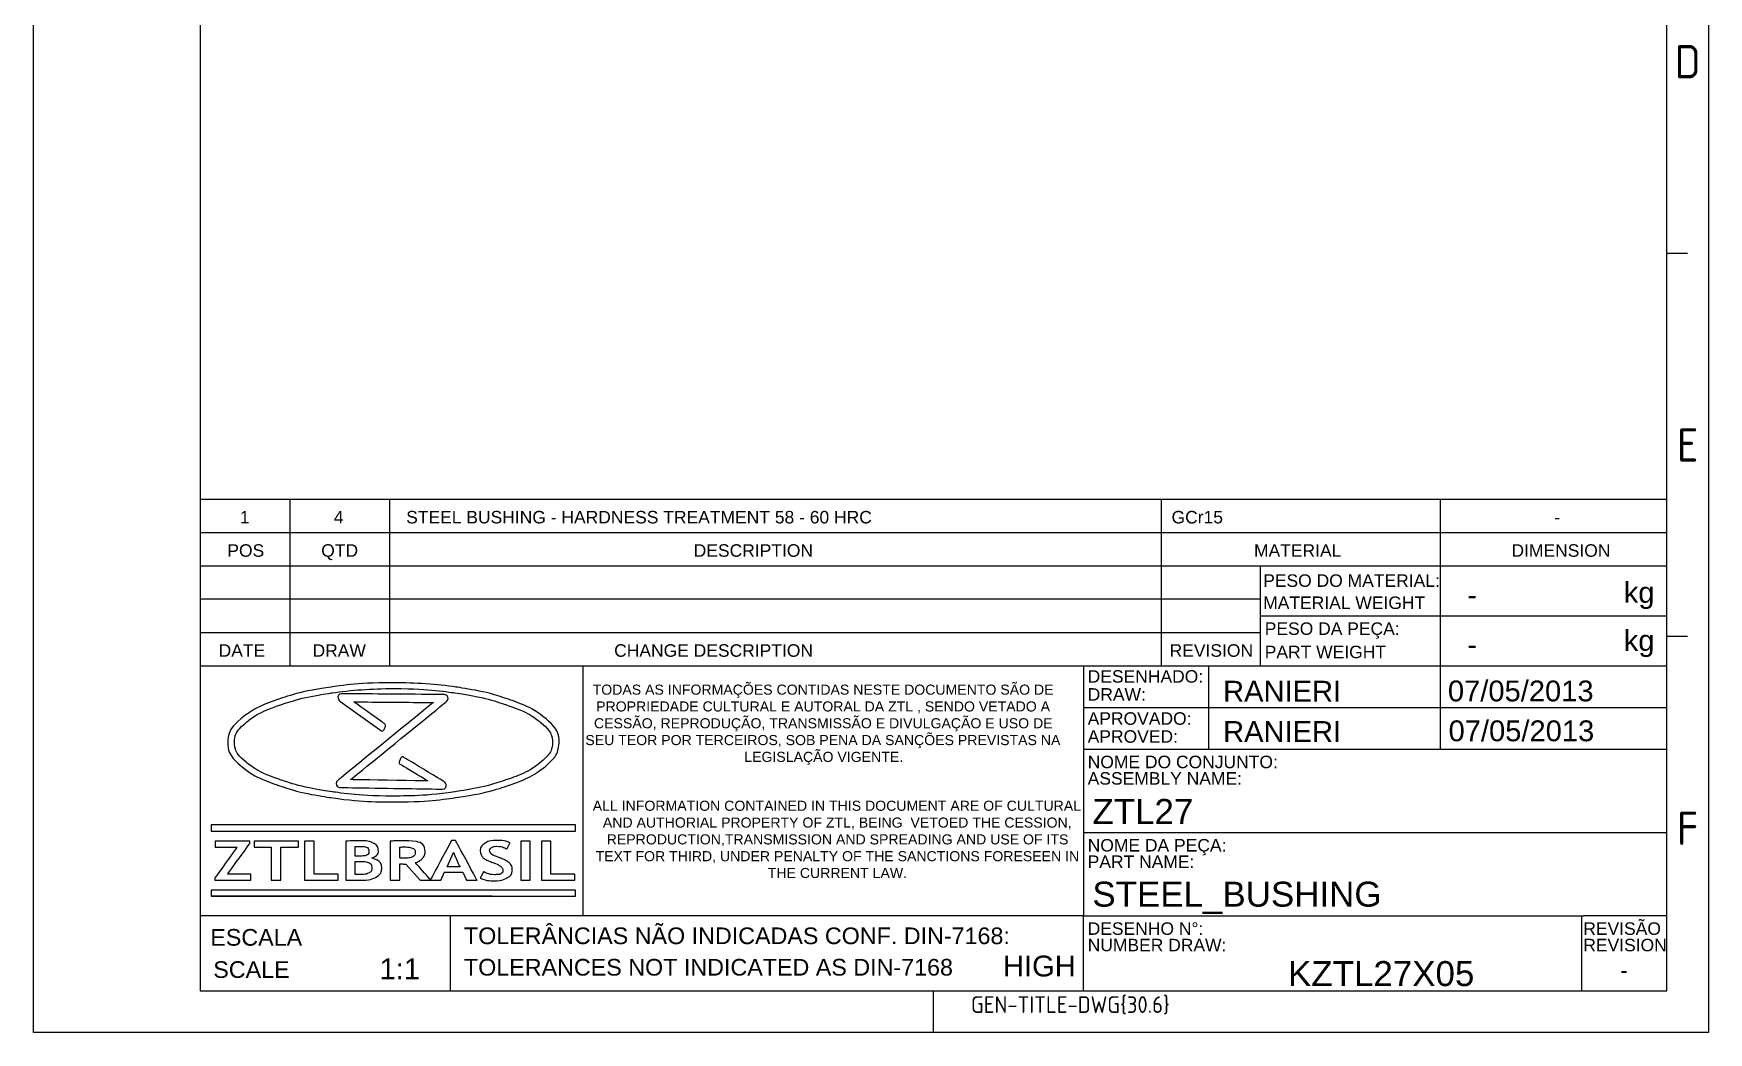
# Model space of a CAD drawing. Header units: millimetres. Extents: x 4268 to 4411, y 1224 to 1424.
# Drawn here: x 4268.1 to 4411.4, y 1223.7 to 1309.2 of the extents above; entities that cross this region are included whole.
import ezdxf
from ezdxf.enums import TextEntityAlignment as Align

# ---------------------------------------------------------------- set-up
doc = ezdxf.new("R2010")
doc.units = ezdxf.units.MM
doc.linetypes.add('ACAD_ISO02W100', pattern=[15, 12, -3])
doc.layers.add('AM_8', color=40, linetype='ACAD_ISO02W100', lineweight=35)
doc.layers.add('Camada 1', color=7, linetype='Continuous')
doc.styles.add('ACISOTS', font='isocp.shx', dxfattribs={"height": 1})
doc.styles.get("Standard").update_dxf_attribs({"font": 'arial.ttf'})

msp = doc.modelspace()

# ---------------------------------------------------------------- linework, layer by layer
at = {"color": 135, "lineweight": 25}
for p, q in [((4268.142, 1223.717), (4268.142, 1424.013)), ((4411.414, 1424.013), (4411.414, 1223.717)), ((4409.632, 1290.363), (4407.85, 1290.363)), ((4409.632, 1257.575), (4407.85, 1257.575)), ((4345.124, 1223.717), (4345.124, 1227.281)), ((4411.414, 1223.717), (4268.142, 1223.717))]:
    msp.add_line(p, q, dxfattribs=at)
for p, q in [((4282.398, 1420.449), (4282.398, 1227.281)), ((4407.85, 1227.281), (4407.85, 1420.449)), ((4282.398, 1269.336), (4407.85, 1269.336)), ((4282.398, 1269.336), (4373.1, 1269.336)), ((4290.098, 1257.931), (4290.098, 1269.336)), ((4298.632, 1257.931), (4298.632, 1269.336)), ((4364.621, 1257.931), (4364.621, 1269.336)), ((4388.449, 1269.336), (4388.449, 1255.08)), ((4282.398, 1266.485), (4407.85, 1266.485)), ((4282.398, 1266.485), (4373.1, 1266.485)), ((4282.398, 1263.633), (4407.85, 1263.633)), ((4282.398, 1263.633), (4282.398, 1227.281)), ((4282.398, 1263.633), (4373.1, 1263.633)), ((4290.098, 1255.08), (4290.098, 1263.633)), ((4298.632, 1255.08), (4298.632, 1263.633)), ((4364.621, 1255.08), (4364.621, 1263.633)), ((4373.1, 1255.08), (4373.1, 1263.633)), ((4388.449, 1263.633), (4388.449, 1259.357)), ((4407.85, 1227.281), (4407.85, 1263.633)), ((4373.1, 1260.782), (4282.398, 1260.782)), ((4373.1, 1259.357), (4407.85, 1259.357)), ((4282.398, 1257.931), (4373.1, 1257.931)), ((4282.398, 1255.08), (4357.954, 1255.08)), ((4315.139, 1255.08), (4315.139, 1233.696)), ((4357.954, 1255.08), (4357.954, 1241.537)), ((4357.954, 1255.08), (4407.85, 1255.08)), ((4368.646, 1255.08), (4368.646, 1247.952)), ((4388.449, 1255.08), (4388.449, 1247.952)), ((4357.954, 1251.516), (4407.85, 1251.516)), ((4357.954, 1247.952), (4407.85, 1247.952)), ((4357.954, 1241.537), (4357.954, 1233.696)), ((4357.954, 1240.824), (4407.85, 1240.824)), ((4357.954, 1233.696), (4282.398, 1233.696)), ((4303.782, 1233.696), (4303.782, 1227.281)), ((4357.954, 1227.281), (4357.954, 1233.696)), ((4357.954, 1233.696), (4400.722, 1233.696)), ((4400.547, 1233.696), (4400.547, 1227.281)), ((4407.85, 1233.696), (4400.722, 1233.696)), ((4282.398, 1227.281), (4407.85, 1227.281)), ((4282.398, 1227.281), (4407.85, 1227.281))]:
    msp.add_line(p, q)
at = {"layer": 'AM_8', "color": 0, "linetype": 'Continuous'}
msp.add_line((4283.342, 1235.364), (4307.366, 1235.364), dxfattribs=at)
at = {"layer": 'Camada 1'}
for points, knots in [([(4298.929, 1253.636), (4300.821, 1253.636), (4302.629, 1253.503), (4304.28, 1253.264), (4304.28, 1253.264), (4305.997, 1253.014), (4307.546, 1252.649), (4308.844, 1252.196), (4308.844, 1252.196), (4310.177, 1251.73), (4311.253, 1251.169), (4311.988, 1250.54), (4311.988, 1250.54), (4312.704, 1249.929), (4313.1, 1249.252), (4313.1, 1248.537), (4313.1, 1248.537), (4313.1, 1247.821), (4312.704, 1247.144), (4311.988, 1246.533), (4311.988, 1246.533), (4311.253, 1245.904), (4310.177, 1245.343), (4308.844, 1244.877), (4308.844, 1244.877), (4307.546, 1244.424), (4305.997, 1244.059), (4304.28, 1243.809), (4304.28, 1243.809), (4302.629, 1243.57), (4300.821, 1243.437), (4298.929, 1243.437), (4298.929, 1243.437), (4297.037, 1243.437), (4295.229, 1243.57), (4293.577, 1243.809), (4293.577, 1243.809), (4291.86, 1244.059), (4290.312, 1244.424), (4289.013, 1244.877), (4289.013, 1244.877), (4287.68, 1245.343), (4286.605, 1245.904), (4285.869, 1246.533), (4285.869, 1246.533), (4285.153, 1247.144), (4284.758, 1247.821), (4284.758, 1248.537), (4284.758, 1248.537), (4284.758, 1249.252), (4285.153, 1249.929), (4285.869, 1250.54), (4285.869, 1250.54), (4286.605, 1251.169), (4287.68, 1251.73), (4289.013, 1252.196), (4289.013, 1252.196), (4290.312, 1252.649), (4291.86, 1253.014), (4293.577, 1253.264), (4293.577, 1253.264), (4295.229, 1253.503), (4297.037, 1253.636), (4298.929, 1253.636)], [0, 0, 0, 0, 0.0588235, 0.0588235, 0.0588235, 0.0882353, 0.1176471, 0.1176471, 0.1176471, 0.1470588, 0.1764706, 0.1764706, 0.1764706, 0.2058824, 0.2352941, 0.2352941, 0.2352941, 0.2647059, 0.2941176, 0.2941176, 0.2941176, 0.3235294, 0.3529412, 0.3529412, 0.3529412, 0.3823529, 0.4117647, 0.4117647, 0.4117647, 0.4411765, 0.4705882, 0.4705882, 0.4705882, 0.5, 0.5294118, 0.5294118, 0.5294118, 0.5588235, 0.5882353, 0.5882353, 0.5882353, 0.6176471, 0.6470588, 0.6470588, 0.6470588, 0.6764706, 0.7058824, 0.7058824, 0.7058824, 0.7352941, 0.7647059, 0.7647059, 0.7647059, 0.7941176, 0.8235294, 0.8235294, 0.8235294, 0.8529412, 0.8823529, 0.8823529, 0.8823529, 0.9411765, 1, 1, 1, 1]), ([(4298.929, 1253.133), (4297.07, 1253.133), (4295.296, 1253.003), (4293.679, 1252.769), (4293.679, 1252.769), (4291.998, 1252.526), (4290.486, 1252.17), (4289.22, 1251.728), (4289.22, 1251.728), (4287.989, 1251.298), (4286.997, 1250.791), (4286.321, 1250.233), (4286.321, 1250.233), (4285.68, 1249.704), (4285.325, 1249.13), (4285.325, 1248.537), (4285.325, 1248.537), (4285.325, 1247.943), (4285.68, 1247.37), (4286.321, 1246.84), (4286.321, 1246.84), (4286.997, 1246.282), (4287.989, 1245.775), (4289.22, 1245.345), (4289.22, 1245.345), (4290.486, 1244.903), (4291.998, 1244.547), (4293.679, 1244.304), (4293.679, 1244.304), (4295.296, 1244.069), (4297.07, 1243.94), (4298.929, 1243.94), (4298.929, 1243.94), (4300.788, 1243.94), (4302.561, 1244.069), (4304.179, 1244.304), (4304.179, 1244.304), (4305.859, 1244.547), (4307.372, 1244.903), (4308.637, 1245.345), (4308.637, 1245.345), (4309.868, 1245.775), (4310.861, 1246.282), (4311.537, 1246.84), (4311.537, 1246.84), (4312.178, 1247.37), (4312.532, 1247.943), (4312.532, 1248.537), (4312.532, 1248.537), (4312.532, 1249.13), (4312.178, 1249.704), (4311.537, 1250.233), (4311.537, 1250.233), (4310.861, 1250.791), (4309.868, 1251.298), (4308.637, 1251.728), (4308.637, 1251.728), (4307.372, 1252.17), (4305.859, 1252.526), (4304.179, 1252.769), (4304.179, 1252.769), (4302.561, 1253.003), (4300.787, 1253.133), (4298.929, 1253.133)], [0, 0, 0, 0, 0.0588235, 0.0588235, 0.0588235, 0.0882353, 0.1176471, 0.1176471, 0.1176471, 0.1470588, 0.1764706, 0.1764706, 0.1764706, 0.2058824, 0.2352941, 0.2352941, 0.2352941, 0.2647059, 0.2941176, 0.2941176, 0.2941176, 0.3235294, 0.3529412, 0.3529412, 0.3529412, 0.3823529, 0.4117647, 0.4117647, 0.4117647, 0.4411765, 0.4705882, 0.4705882, 0.4705882, 0.5, 0.5294118, 0.5294118, 0.5294118, 0.5588235, 0.5882353, 0.5882353, 0.5882353, 0.6176471, 0.6470588, 0.6470588, 0.6470588, 0.6764706, 0.7058824, 0.7058824, 0.7058824, 0.7352941, 0.7647059, 0.7647059, 0.7647059, 0.7941176, 0.8235294, 0.8235294, 0.8235294, 0.8529412, 0.8823529, 0.8823529, 0.8823529, 0.9411765, 1, 1, 1, 1]), ([(4297.75, 1249.622), (4297.75, 1249.622), (4294.355, 1252.055), (4294.355, 1252.055), (4294.355, 1252.055), (4294.102, 1252.236), (4294.205, 1252.696), (4294.503, 1252.694), (4294.503, 1252.694), (4294.503, 1252.694), (4303.271, 1252.623), (4303.271, 1252.623), (4303.271, 1252.623), (4303.559, 1252.621), (4303.665, 1252.187), (4303.431, 1251.995), (4303.431, 1251.995), (4303.431, 1251.995), (4295.268, 1245.345), (4295.268, 1245.345), (4295.268, 1245.345), (4295.268, 1245.345), (4301.884, 1245.239), (4301.884, 1245.239), (4301.884, 1245.239), (4301.884, 1245.239), (4299.658, 1246.579), (4299.658, 1246.579), (4299.658, 1246.579), (4299.512, 1246.667), (4299.366, 1246.755), (4299.493, 1247.061), (4299.493, 1247.061), (4299.621, 1247.367), (4299.767, 1247.279), (4299.913, 1247.191), (4299.913, 1247.191), (4299.913, 1247.191), (4303.249, 1245.181), (4303.249, 1245.181), (4303.249, 1245.181), (4303.522, 1245.016), (4303.426, 1244.527), (4303.119, 1244.532), (4303.119, 1244.532), (4303.119, 1244.532), (4294.351, 1244.673), (4294.351, 1244.673), (4294.351, 1244.673), (4294.063, 1244.677), (4293.959, 1245.11), (4294.193, 1245.301), (4294.193, 1245.301), (4294.193, 1245.301), (4302.347, 1251.944), (4302.347, 1251.944), (4302.347, 1251.944), (4302.347, 1251.944), (4295.551, 1251.998), (4295.551, 1251.998), (4295.551, 1251.998), (4295.551, 1251.998), (4298.043, 1250.212), (4298.043, 1250.212), (4298.043, 1250.212), (4298.182, 1250.113), (4298.321, 1250.013), (4298.174, 1249.718), (4298.174, 1249.718), (4298.028, 1249.423), (4297.889, 1249.523), (4297.75, 1249.622)], [0, 0, 0, 0, 0.0526316, 0.0526316, 0.0526316, 0.0789474, 0.1052632, 0.1052632, 0.1052632, 0.1315789, 0.1578947, 0.1578947, 0.1578947, 0.1842105, 0.2105263, 0.2105263, 0.2105263, 0.2368421, 0.2631579, 0.2631579, 0.2631579, 0.2894737, 0.3157895, 0.3157895, 0.3157895, 0.3421053, 0.3684211, 0.3684211, 0.3684211, 0.3947368, 0.4210526, 0.4210526, 0.4210526, 0.4473684, 0.4736842, 0.4736842, 0.4736842, 0.5, 0.5263158, 0.5263158, 0.5263158, 0.5526316, 0.5789474, 0.5789474, 0.5789474, 0.6052632, 0.6315789, 0.6315789, 0.6315789, 0.6578947, 0.6842105, 0.6842105, 0.6842105, 0.7105263, 0.7368421, 0.7368421, 0.7368421, 0.7631579, 0.7894737, 0.7894737, 0.7894737, 0.8157895, 0.8421053, 0.8421053, 0.8421053, 0.8684211, 0.8947368, 0.8947368, 0.8947368, 0.9473684, 1, 1, 1, 1]), ([(4283.402, 1241.469), (4283.402, 1241.469), (4314.455, 1241.469), (4314.455, 1241.469), (4314.455, 1241.469), (4314.455, 1241.469), (4314.516, 1241.469), (4314.516, 1241.469), (4314.516, 1241.469), (4314.516, 1241.469), (4314.516, 1241.408), (4314.516, 1241.408), (4314.516, 1241.408), (4314.516, 1241.408), (4314.516, 1241.004), (4314.516, 1241.004), (4314.516, 1241.004), (4314.516, 1241.004), (4314.516, 1240.943), (4314.516, 1240.943), (4314.516, 1240.943), (4314.516, 1240.943), (4314.455, 1240.943), (4314.455, 1240.943), (4314.455, 1240.943), (4314.455, 1240.943), (4283.402, 1240.943), (4283.402, 1240.943), (4283.402, 1240.943), (4283.402, 1240.943), (4283.342, 1240.943), (4283.342, 1240.943), (4283.342, 1240.943), (4283.342, 1240.943), (4283.342, 1241.004), (4283.342, 1241.004), (4283.342, 1241.004), (4283.342, 1241.004), (4283.342, 1241.408), (4283.342, 1241.408), (4283.342, 1241.408), (4283.342, 1241.408), (4283.342, 1241.469), (4283.342, 1241.469), (4283.342, 1241.469), (4283.342, 1241.469), (4283.402, 1241.469), (4283.402, 1241.469)], [0, 0, 0, 0, 0.0769231, 0.0769231, 0.0769231, 0.1153846, 0.1538462, 0.1538462, 0.1538462, 0.1923077, 0.2307692, 0.2307692, 0.2307692, 0.2692308, 0.3076923, 0.3076923, 0.3076923, 0.3461538, 0.3846154, 0.3846154, 0.3846154, 0.4230769, 0.4615385, 0.4615385, 0.4615385, 0.5, 0.5384615, 0.5384615, 0.5384615, 0.5769231, 0.6153846, 0.6153846, 0.6153846, 0.6538462, 0.6923077, 0.6923077, 0.6923077, 0.7307692, 0.7692308, 0.7692308, 0.7692308, 0.8076923, 0.8461538, 0.8461538, 0.8461538, 0.9230769, 1, 1, 1, 1]), ([(4283.651, 1236.743), (4283.651, 1236.743), (4283.651, 1236.935), (4283.651, 1236.935), (4283.651, 1236.935), (4283.651, 1236.935), (4285.55, 1239.562), (4285.55, 1239.562), (4285.55, 1239.562), (4285.55, 1239.562), (4283.682, 1239.562), (4283.682, 1239.562), (4283.682, 1239.562), (4283.682, 1239.562), (4283.682, 1240.09), (4283.682, 1240.09), (4283.682, 1240.09), (4283.682, 1240.09), (4286.652, 1240.09), (4286.652, 1240.09), (4286.652, 1240.09), (4286.652, 1240.09), (4286.652, 1239.898), (4286.652, 1239.898), (4286.652, 1239.898), (4286.652, 1239.898), (4284.746, 1237.271), (4284.746, 1237.271), (4284.746, 1237.271), (4284.746, 1237.271), (4286.719, 1237.271), (4286.719, 1237.271), (4286.719, 1237.271), (4286.719, 1237.271), (4286.719, 1236.743), (4286.719, 1236.743), (4286.719, 1236.743), (4286.719, 1236.743), (4283.651, 1236.743), (4283.651, 1236.743)], [0, 0, 0, 0, 0.0909091, 0.0909091, 0.0909091, 0.1363636, 0.1818182, 0.1818182, 0.1818182, 0.2272727, 0.2727273, 0.2727273, 0.2727273, 0.3181818, 0.3636364, 0.3636364, 0.3636364, 0.4090909, 0.4545455, 0.4545455, 0.4545455, 0.5, 0.5454545, 0.5454545, 0.5454545, 0.5909091, 0.6363636, 0.6363636, 0.6363636, 0.6818182, 0.7272727, 0.7272727, 0.7272727, 0.7727273, 0.8181818, 0.8181818, 0.8181818, 0.9090909, 1, 1, 1, 1]), ([(4289.287, 1239.562), (4289.287, 1239.562), (4289.287, 1236.743), (4289.287, 1236.743), (4289.287, 1236.743), (4289.287, 1236.743), (4288.479, 1236.743), (4288.479, 1236.743), (4288.479, 1236.743), (4288.479, 1236.743), (4288.479, 1239.562), (4288.479, 1239.562), (4288.479, 1239.562), (4288.479, 1239.562), (4287.03, 1239.562), (4287.03, 1239.562), (4287.03, 1239.562), (4287.03, 1239.562), (4287.03, 1240.09), (4287.03, 1240.09), (4287.03, 1240.09), (4287.03, 1240.09), (4290.801, 1240.09), (4290.801, 1240.09), (4290.801, 1240.09), (4290.801, 1240.09), (4290.801, 1239.562), (4290.801, 1239.562), (4290.801, 1239.562), (4290.801, 1239.562), (4289.287, 1239.562), (4289.287, 1239.562)], [0, 0, 0, 0, 0.1111111, 0.1111111, 0.1111111, 0.1666667, 0.2222222, 0.2222222, 0.2222222, 0.2777778, 0.3333333, 0.3333333, 0.3333333, 0.3888889, 0.4444444, 0.4444444, 0.4444444, 0.5, 0.5555556, 0.5555556, 0.5555556, 0.6111111, 0.6666667, 0.6666667, 0.6666667, 0.7222222, 0.7777778, 0.7777778, 0.7777778, 0.8888889, 1, 1, 1, 1]), ([(4291.329, 1236.743), (4291.329, 1236.743), (4291.329, 1240.09), (4291.329, 1240.09), (4291.329, 1240.09), (4291.329, 1240.09), (4292.138, 1240.09), (4292.138, 1240.09), (4292.138, 1240.09), (4292.138, 1240.09), (4292.138, 1237.271), (4292.138, 1237.271), (4292.138, 1237.271), (4292.138, 1237.271), (4294.196, 1237.271), (4294.196, 1237.271), (4294.196, 1237.271), (4294.196, 1237.271), (4294.196, 1236.743), (4294.196, 1236.743), (4294.196, 1236.743), (4294.196, 1236.743), (4291.329, 1236.743), (4291.329, 1236.743)], [0, 0, 0, 0, 0.1428571, 0.1428571, 0.1428571, 0.2142857, 0.2857143, 0.2857143, 0.2857143, 0.3571429, 0.4285714, 0.4285714, 0.4285714, 0.5, 0.5714286, 0.5714286, 0.5714286, 0.6428571, 0.7142857, 0.7142857, 0.7142857, 0.8571429, 1, 1, 1, 1]), ([(4296.241, 1236.743), (4296.241, 1236.743), (4294.848, 1236.743), (4294.848, 1236.743), (4294.848, 1236.743), (4294.848, 1236.743), (4294.848, 1240.088), (4294.848, 1240.088), (4294.848, 1240.088), (4295.462, 1240.109), (4295.892, 1240.12), (4296.138, 1240.12), (4296.138, 1240.12), (4296.612, 1240.12), (4296.981, 1240.046), (4297.247, 1239.897), (4297.247, 1239.897), (4297.514, 1239.749), (4297.646, 1239.537), (4297.646, 1239.261), (4297.646, 1239.261), (4297.646, 1238.996), (4297.455, 1238.786), (4297.074, 1238.633), (4297.074, 1238.633), (4297.64, 1238.488), (4297.923, 1238.189), (4297.923, 1237.737), (4297.923, 1237.737), (4297.923, 1237.433), (4297.766, 1237.191), (4297.454, 1237.012), (4297.454, 1237.012), (4297.141, 1236.833), (4296.737, 1236.743), (4296.241, 1236.743)], [0, 0, 0, 0, 0.1, 0.1, 0.1, 0.15, 0.2, 0.2, 0.2, 0.25, 0.3, 0.3, 0.3, 0.35, 0.4, 0.4, 0.4, 0.45, 0.5, 0.5, 0.5, 0.55, 0.6, 0.6, 0.6, 0.65, 0.7, 0.7, 0.7, 0.75, 0.8, 0.8, 0.8, 0.9, 1, 1, 1, 1]), ([(4295.657, 1239.613), (4295.657, 1239.613), (4295.657, 1238.811), (4295.657, 1238.811), (4295.657, 1238.811), (4295.781, 1238.805), (4295.911, 1238.802), (4296.048, 1238.802), (4296.048, 1238.802), (4296.574, 1238.802), (4296.838, 1238.947), (4296.838, 1239.238), (4296.838, 1239.238), (4296.838, 1239.495), (4296.599, 1239.624), (4296.12, 1239.624), (4296.12, 1239.624), (4295.994, 1239.624), (4295.839, 1239.62), (4295.657, 1239.613)], [0, 0, 0, 0, 0.1666667, 0.1666667, 0.1666667, 0.25, 0.3333333, 0.3333333, 0.3333333, 0.4166667, 0.5, 0.5, 0.5, 0.5833333, 0.6666667, 0.6666667, 0.6666667, 0.8333333, 1, 1, 1, 1]), ([(4301.205, 1236.743), (4301.205, 1236.743), (4299.99, 1238.125), (4299.99, 1238.125), (4299.99, 1238.125), (4299.868, 1238.127), (4299.697, 1238.132), (4299.477, 1238.142), (4299.477, 1238.142), (4299.477, 1238.142), (4299.477, 1236.743), (4299.477, 1236.743), (4299.477, 1236.743), (4299.477, 1236.743), (4298.637, 1236.743), (4298.637, 1236.743), (4298.637, 1236.743), (4298.637, 1236.743), (4298.637, 1240.09), (4298.637, 1240.09), (4298.637, 1240.09), (4298.683, 1240.09), (4298.858, 1240.096), (4299.164, 1240.107), (4299.164, 1240.107), (4299.468, 1240.119), (4299.713, 1240.124), (4299.9, 1240.124), (4299.9, 1240.124), (4301.057, 1240.124), (4301.635, 1239.795), (4301.635, 1239.137), (4301.635, 1239.137), (4301.635, 1238.939), (4301.555, 1238.759), (4301.395, 1238.596), (4301.395, 1238.596), (4301.236, 1238.433), (4301.035, 1238.318), (4300.793, 1238.251), (4300.793, 1238.251), (4300.793, 1238.251), (4302.138, 1236.743), (4302.138, 1236.743), (4302.138, 1236.743), (4302.138, 1236.743), (4301.205, 1236.743), (4301.205, 1236.743)], [0, 0, 0, 0, 0.0769231, 0.0769231, 0.0769231, 0.1153846, 0.1538462, 0.1538462, 0.1538462, 0.1923077, 0.2307692, 0.2307692, 0.2307692, 0.2692308, 0.3076923, 0.3076923, 0.3076923, 0.3461538, 0.3846154, 0.3846154, 0.3846154, 0.4230769, 0.4615385, 0.4615385, 0.4615385, 0.5, 0.5384615, 0.5384615, 0.5384615, 0.5769231, 0.6153846, 0.6153846, 0.6153846, 0.6538462, 0.6923077, 0.6923077, 0.6923077, 0.7307692, 0.7692308, 0.7692308, 0.7692308, 0.8076923, 0.8461538, 0.8461538, 0.8461538, 0.9230769, 1, 1, 1, 1]), ([(4299.477, 1239.574), (4299.477, 1239.574), (4299.477, 1238.644), (4299.477, 1238.644), (4299.477, 1238.644), (4299.626, 1238.635), (4299.741, 1238.63), (4299.82, 1238.63), (4299.82, 1238.63), (4300.157, 1238.63), (4300.404, 1238.666), (4300.56, 1238.736), (4300.56, 1238.736), (4300.717, 1238.806), (4300.796, 1238.942), (4300.796, 1239.144), (4300.796, 1239.144), (4300.796, 1239.309), (4300.712, 1239.424), (4300.543, 1239.489), (4300.543, 1239.489), (4300.376, 1239.554), (4300.111, 1239.587), (4299.751, 1239.587), (4299.751, 1239.587), (4299.663, 1239.587), (4299.572, 1239.583), (4299.477, 1239.574)], [0, 0, 0, 0, 0.125, 0.125, 0.125, 0.1875, 0.25, 0.25, 0.25, 0.3125, 0.375, 0.375, 0.375, 0.4375, 0.5, 0.5, 0.5, 0.5625, 0.625, 0.625, 0.625, 0.6875, 0.75, 0.75, 0.75, 0.875, 1, 1, 1, 1]), ([(4305.185, 1236.743), (4305.185, 1236.743), (4304.853, 1237.422), (4304.853, 1237.422), (4304.853, 1237.422), (4304.853, 1237.422), (4303.292, 1237.422), (4303.292, 1237.422), (4303.292, 1237.422), (4303.292, 1237.422), (4302.974, 1236.743), (4302.974, 1236.743), (4302.974, 1236.743), (4302.974, 1236.743), (4302.077, 1236.743), (4302.077, 1236.743), (4302.077, 1236.743), (4302.077, 1236.743), (4303.892, 1240.136), (4303.892, 1240.136), (4303.892, 1240.136), (4303.892, 1240.136), (4304.247, 1240.136), (4304.247, 1240.136), (4304.247, 1240.136), (4304.247, 1240.136), (4306.077, 1236.743), (4306.077, 1236.743), (4306.077, 1236.743), (4306.077, 1236.743), (4305.185, 1236.743), (4305.185, 1236.743)], [0, 0, 0, 0, 0.1111111, 0.1111111, 0.1111111, 0.1666667, 0.2222222, 0.2222222, 0.2222222, 0.2777778, 0.3333333, 0.3333333, 0.3333333, 0.3888889, 0.4444444, 0.4444444, 0.4444444, 0.5, 0.5555556, 0.5555556, 0.5555556, 0.6111111, 0.6666667, 0.6666667, 0.6666667, 0.7222222, 0.7777778, 0.7777778, 0.7777778, 0.8888889, 1, 1, 1, 1]), ([(4306.341, 1236.928), (4306.341, 1236.928), (4306.641, 1237.461), (4306.641, 1237.461), (4306.641, 1237.461), (4306.959, 1237.296), (4307.273, 1237.214), (4307.582, 1237.214), (4307.582, 1237.214), (4308.057, 1237.214), (4308.294, 1237.336), (4308.294, 1237.579), (4308.294, 1237.579), (4308.294, 1237.694), (4308.238, 1237.802), (4308.126, 1237.906), (4308.126, 1237.906), (4308.015, 1238.01), (4307.784, 1238.126), (4307.434, 1238.255), (4307.434, 1238.255), (4307.085, 1238.383), (4306.85, 1238.489), (4306.729, 1238.572), (4306.729, 1238.572), (4306.608, 1238.655), (4306.514, 1238.754), (4306.449, 1238.868), (4306.449, 1238.868), (4306.384, 1238.982), (4306.351, 1239.108), (4306.351, 1239.247), (4306.351, 1239.247), (4306.351, 1239.506), (4306.48, 1239.721), (4306.738, 1239.891), (4306.738, 1239.891), (4306.996, 1240.062), (4307.327, 1240.147), (4307.732, 1240.147), (4307.732, 1240.147), (4308.258, 1240.147), (4308.644, 1240.075), (4308.891, 1239.93), (4308.891, 1239.93), (4308.891, 1239.93), (4308.645, 1239.419), (4308.645, 1239.419), (4308.645, 1239.419), (4308.362, 1239.568), (4308.062, 1239.643), (4307.747, 1239.643), (4307.747, 1239.643), (4307.561, 1239.643), (4307.416, 1239.606), (4307.313, 1239.534), (4307.313, 1239.534), (4307.211, 1239.462), (4307.16, 1239.367), (4307.16, 1239.252), (4307.16, 1239.252), (4307.16, 1239.06), (4307.448, 1238.86), (4308.027, 1238.653), (4308.027, 1238.653), (4308.331, 1238.544), (4308.551, 1238.442), (4308.685, 1238.35), (4308.685, 1238.35), (4308.82, 1238.258), (4308.923, 1238.151), (4308.993, 1238.028), (4308.993, 1238.028), (4309.064, 1237.906), (4309.099, 1237.769), (4309.099, 1237.618), (4309.099, 1237.618), (4309.099, 1237.347), (4308.954, 1237.124), (4308.662, 1236.949), (4308.662, 1236.949), (4308.371, 1236.774), (4307.981, 1236.686), (4307.492, 1236.686), (4307.492, 1236.686), (4307.067, 1236.686), (4306.684, 1236.767), (4306.341, 1236.928)], [0, 0, 0, 0, 0.0434783, 0.0434783, 0.0434783, 0.0652174, 0.0869565, 0.0869565, 0.0869565, 0.1086957, 0.1304348, 0.1304348, 0.1304348, 0.1521739, 0.173913, 0.173913, 0.173913, 0.1956522, 0.2173913, 0.2173913, 0.2173913, 0.2391304, 0.2608696, 0.2608696, 0.2608696, 0.2826087, 0.3043478, 0.3043478, 0.3043478, 0.326087, 0.3478261, 0.3478261, 0.3478261, 0.3695652, 0.3913043, 0.3913043, 0.3913043, 0.4130435, 0.4347826, 0.4347826, 0.4347826, 0.4565217, 0.4782609, 0.4782609, 0.4782609, 0.5, 0.5217391, 0.5217391, 0.5217391, 0.5434783, 0.5652174, 0.5652174, 0.5652174, 0.5869565, 0.6086957, 0.6086957, 0.6086957, 0.6304348, 0.6521739, 0.6521739, 0.6521739, 0.673913, 0.6956522, 0.6956522, 0.6956522, 0.7173913, 0.7391304, 0.7391304, 0.7391304, 0.7608696, 0.7826087, 0.7826087, 0.7826087, 0.8043478, 0.826087, 0.826087, 0.826087, 0.8478261, 0.8695652, 0.8695652, 0.8695652, 0.8913043, 0.9130435, 0.9130435, 0.9130435, 0.9565217, 1, 1, 1, 1]), ([(4309.829, 1236.743), (4309.829, 1236.743), (4309.829, 1240.09), (4309.829, 1240.09), (4309.829, 1240.09), (4309.829, 1240.09), (4310.638, 1240.09), (4310.638, 1240.09), (4310.638, 1240.09), (4310.638, 1240.09), (4310.638, 1236.743), (4310.638, 1236.743), (4310.638, 1236.743), (4310.638, 1236.743), (4309.829, 1236.743), (4309.829, 1236.743)], [0, 0, 0, 0, 0.2, 0.2, 0.2, 0.3, 0.4, 0.4, 0.4, 0.5, 0.6, 0.6, 0.6, 0.8, 1, 1, 1, 1]), ([(4311.586, 1236.743), (4311.586, 1236.743), (4311.586, 1240.09), (4311.586, 1240.09), (4311.586, 1240.09), (4311.586, 1240.09), (4312.394, 1240.09), (4312.394, 1240.09), (4312.394, 1240.09), (4312.394, 1240.09), (4312.394, 1237.271), (4312.394, 1237.271), (4312.394, 1237.271), (4312.394, 1237.271), (4314.453, 1237.271), (4314.453, 1237.271), (4314.453, 1237.271), (4314.453, 1237.271), (4314.453, 1236.743), (4314.453, 1236.743), (4314.453, 1236.743), (4314.453, 1236.743), (4311.586, 1236.743), (4311.586, 1236.743)], [0, 0, 0, 0, 0.1428571, 0.1428571, 0.1428571, 0.2142857, 0.2857143, 0.2857143, 0.2857143, 0.3571429, 0.4285714, 0.4285714, 0.4285714, 0.5, 0.5714286, 0.5714286, 0.5714286, 0.6428571, 0.7142857, 0.7142857, 0.7142857, 0.8571429, 1, 1, 1, 1]), ([(4295.657, 1238.347), (4295.657, 1238.347), (4295.657, 1237.242), (4295.657, 1237.242), (4295.657, 1237.242), (4295.82, 1237.231), (4295.953, 1237.225), (4296.055, 1237.225), (4296.055, 1237.225), (4296.415, 1237.225), (4296.677, 1237.27), (4296.84, 1237.36), (4296.84, 1237.36), (4297.002, 1237.45), (4297.084, 1237.6), (4297.084, 1237.808), (4297.084, 1237.808), (4297.084, 1237.998), (4297.009, 1238.137), (4296.857, 1238.223), (4296.857, 1238.223), (4296.705, 1238.311), (4296.441, 1238.354), (4296.064, 1238.354), (4296.064, 1238.354), (4295.986, 1238.354), (4295.85, 1238.352), (4295.657, 1238.347)], [0, 0, 0, 0, 0.125, 0.125, 0.125, 0.1875, 0.25, 0.25, 0.25, 0.3125, 0.375, 0.375, 0.375, 0.4375, 0.5, 0.5, 0.5, 0.5625, 0.625, 0.625, 0.625, 0.6875, 0.75, 0.75, 0.75, 0.875, 1, 1, 1, 1]), ([(4304.069, 1239.112), (4304.069, 1239.112), (4303.522, 1237.876), (4303.522, 1237.876), (4303.522, 1237.876), (4303.522, 1237.876), (4304.616, 1237.876), (4304.616, 1237.876), (4304.616, 1237.876), (4304.616, 1237.876), (4304.069, 1239.112), (4304.069, 1239.112)], [0, 0, 0, 0, 0.25, 0.25, 0.25, 0.375, 0.5, 0.5, 0.5, 0.75, 1, 1, 1, 1]), ([(4283.402, 1235.89), (4283.402, 1235.89), (4314.455, 1235.89), (4314.455, 1235.89), (4314.455, 1235.89), (4314.455, 1235.89), (4314.516, 1235.89), (4314.516, 1235.89), (4314.516, 1235.89), (4314.516, 1235.89), (4314.516, 1235.829), (4314.516, 1235.829), (4314.516, 1235.829), (4314.516, 1235.829), (4314.516, 1235.425), (4314.516, 1235.425), (4314.516, 1235.425), (4314.516, 1235.425), (4314.516, 1235.364), (4314.516, 1235.364), (4314.516, 1235.364), (4314.516, 1235.364), (4314.455, 1235.364), (4314.455, 1235.364), (4314.455, 1235.364), (4314.455, 1235.364), (4283.402, 1235.364), (4283.402, 1235.364), (4283.402, 1235.364), (4283.402, 1235.364), (4283.342, 1235.364), (4283.342, 1235.364), (4283.342, 1235.364), (4283.342, 1235.364), (4283.342, 1235.425), (4283.342, 1235.425), (4283.342, 1235.425), (4283.342, 1235.425), (4283.342, 1235.829), (4283.342, 1235.829), (4283.342, 1235.829), (4283.342, 1235.829), (4283.342, 1235.89), (4283.342, 1235.89), (4283.342, 1235.89), (4283.342, 1235.89), (4283.402, 1235.89), (4283.402, 1235.89)], [0, 0, 0, 0, 0.0769231, 0.0769231, 0.0769231, 0.1153846, 0.1538462, 0.1538462, 0.1538462, 0.1923077, 0.2307692, 0.2307692, 0.2307692, 0.2692308, 0.3076923, 0.3076923, 0.3076923, 0.3461538, 0.3846154, 0.3846154, 0.3846154, 0.4230769, 0.4615385, 0.4615385, 0.4615385, 0.5, 0.5384615, 0.5384615, 0.5384615, 0.5769231, 0.6153846, 0.6153846, 0.6153846, 0.6538462, 0.6923077, 0.6923077, 0.6923077, 0.7307692, 0.7692308, 0.7692308, 0.7692308, 0.8076923, 0.8461538, 0.8461538, 0.8461538, 0.9230769, 1, 1, 1, 1])]:
    msp.add_open_spline(points, degree=3, knots=knots, dxfattribs=at)

# ---------------------------------------------------------------- texts
at = {"color": 135, "lineweight": 25, "style": 'ACISOTS'}
for s, p in [('D', (4409.632, 1306.758)), ('E', (4409.632, 1273.969)), ('F', (4409.632, 1241.18))]:
    msp.add_text(s, height=2.851, dxfattribs=at).set_placement(p, align=Align.MIDDLE)
for s, height, p in [('1', 1.069, (4285.796, 1267.261)), ('4', 1.069, (4293.828, 1267.261)), ('STEEL BUSHING - HARDNESS TREATMENT 58 - 60 HRC', 1.0692, (4300.018, 1267.261)), ('GCr15', 1.0692, (4365.485, 1267.261)), ('-', 1.069, (4398.211, 1267.261)), ('POS', 1.0692, (4284.721, 1264.41)), ('QTD', 1.0692, (4292.753, 1264.41)), ('DESCRIPTION', 1.0692, (4324.614, 1264.41)), ('MATERIAL', 1.0692, (4372.541, 1264.41)), ('DIMENSION', 1.0692, (4394.56, 1264.41)), ('PESO DO MATERIAL:', 1.0692, (4373.325, 1261.836)), ('kg', 1.782, (4404.167, 1260.469)), ('MATERIAL WEIGHT', 1.0692, (4373.325, 1259.942)), ('PESO DA PEÇA:', 1.0692, (4373.459, 1257.727)), ('kg', 1.782, (4404.167, 1256.358)), ('DATE', 1.0692, (4283.976, 1255.856)), ('DRAW', 1.0692, (4292.009, 1255.856)), ('CHANGE DESCRIPTION', 1.0692, (4317.807, 1255.856)), ('REVISION', 1.0692, (4365.321, 1255.856)), ('PART WEIGHT', 1.0692, (4373.459, 1255.731)), ('DESENHADO:', 1.0692, (4358.313, 1253.64)), ('DRAW:', 1.0692, (4358.313, 1252.102)), ('APROVADO:', 1.0692, (4358.313, 1250.039)), ('APROVED:', 1.0692, (4358.313, 1248.502)), ('NOME DO CONJUNTO:', 1.0692, (4358.313, 1246.326)), ('ASSEMBLY NAME:', 1.0692, (4358.313, 1244.918)), ('NOME DA PEÇA:', 1.0692, (4358.313, 1239.198)), ('PART NAME:', 1.0692, (4358.313, 1237.79)), ('ESCALA', 1.4256, (4283.262, 1231.142)), ('TOLERÂNCIAS NÃO INDICADAS CONF. DIN-7168:', 1.4256, (4304.962, 1231.275)), ('DESENHO N%%d:', 1.0692, (4358.313, 1232.07)), ('REVISÃO', 1.0692, (4400.706, 1232.07)), ('NUMBER DRAW:', 1.0692, (4358.313, 1230.662)), ('REVISION', 1.0692, (4400.706, 1230.662)), ('SCALE', 1.4256, (4283.519, 1228.387)), ('TOLERANCES NOT INDICATED AS DIN-7168', 1.4256, (4304.962, 1228.584))]:
    msp.add_text(s, height=height).set_placement(p)
at = {"linetype": 'Continuous', "char_height": 0.86249, "attachment_point": 1}
for s, width, insert in [('\\pi0.72127;TODAS AS INFORMAÇÕES CONTIDAS NESTE DOCUMENTO SÃO DE \\P\\pi1.0198;PROPRIEDADE CULTURAL E AUTORAL DA ZTL , SENDO VETADO A \\P\\pi0.8357;CESSÃO, REPRODUÇÃO, TRANSMISSÃO E DIVULGAÇÃO E USO DE \\P\\pi0.096171;SEU TEOR POR TERCEIROS, SOB PENA DA SANÇÕES PREVISTAS NA \\P\\pi13.69;LEGISLAÇÃO VIGENTE.', 40.78046, (4315.247, 1253.475)), ('\\pi0.24807;ALL INFORMATION CONTAINED IN THIS DOCUMENT ARE OF CULTURAL \\P\\pi1.1156;AND AUTHORIAL PROPERTY OF ZTL, BEING  VETOED THE CESSION, \\P\\pi1.443;REPRODUCTION,TRANSMISSION AND SPREADING AND USE OF ITS \\P\\pi0.49075;TEXT FOR THIRD, UNDER PENALTY OF THE SANCTIONS FORESEEN IN \\P\\pi15.222;THE CURRENT LAW.', 42.2262, (4315.728, 1243.543))]:
    msp.add_mtext_dynamic_manual_height_columns(s, width=width, gutter_width=12.5, heights=[0], dxfattribs=dict(at, insert=insert))
for p in [(4390.787, 1261.158), (4390.787, 1256.917)]:
    msp.add_attdef('-', text='', height=1.782).set_placement(p, align=Align.MIDDLE_LEFT)
for tag, p, height in [('RANIERI', (4369.896, 1252.018), 1.782), ('07/05/2013', (4389.125, 1252.039), 1.782), ('RANIERI', (4369.894, 1248.57), 1.782), ('07/05/2013', (4389.182, 1248.629), 1.782), ('ZTL27', (4358.716, 1241.554), 2.138), ('STEEL_BUSHING', (4358.716, 1234.48), 2.138), ('KZTL27X05', (4375.45, 1227.687), 2.138)]:
    msp.add_attdef(tag, p, '', height=height)
for tag, height, p in [('1:1', 1.782, (4299.471, 1229.167)), ('HIGH', 1.782, (4354.182, 1229.403)), ('-', 1.394, (4404.186, 1229.055))]:
    msp.add_attdef(tag, text='', height=height).set_placement(p, align=Align.MIDDLE_CENTER)
at = {"color": 135, "style": 'ACISOTS'}
msp.add_attdef('GEN-TITLE-DWG{30.6}', (4348.334, 1225.389), '', height=1.426, dxfattribs=at)

doc.saveas('drawing.dxf')
